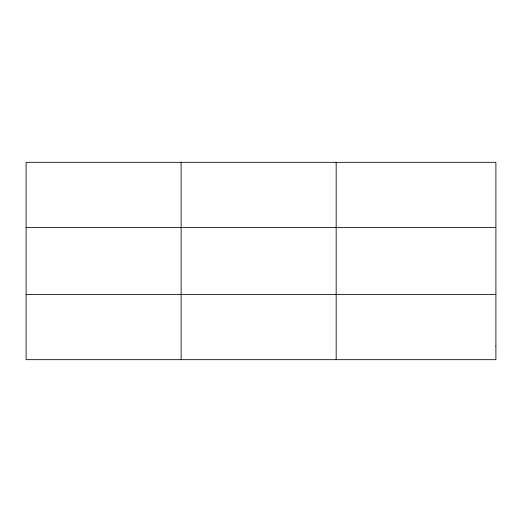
<?xml version="1.0" encoding="UTF-8"?>
<svg xmlns="http://www.w3.org/2000/svg" width="522" height="522" viewBox="0 0 522 522"><rect width="100%" height="100%" fill="white"/><g stroke="black" fill="none" stroke-linecap="round" stroke-linejoin="round"><path stroke-width="0.78" d="M181.134 359.671L181.134 162.329M336.168 359.671L336.168 162.329M26.1 227.448L495.9 227.448M26.1 294.552L495.9 294.552M495.9 346.647L495.9 359.671L26.1 359.671L26.1 162.329L495.9 162.329L495.9 346.647"/></g></svg>
